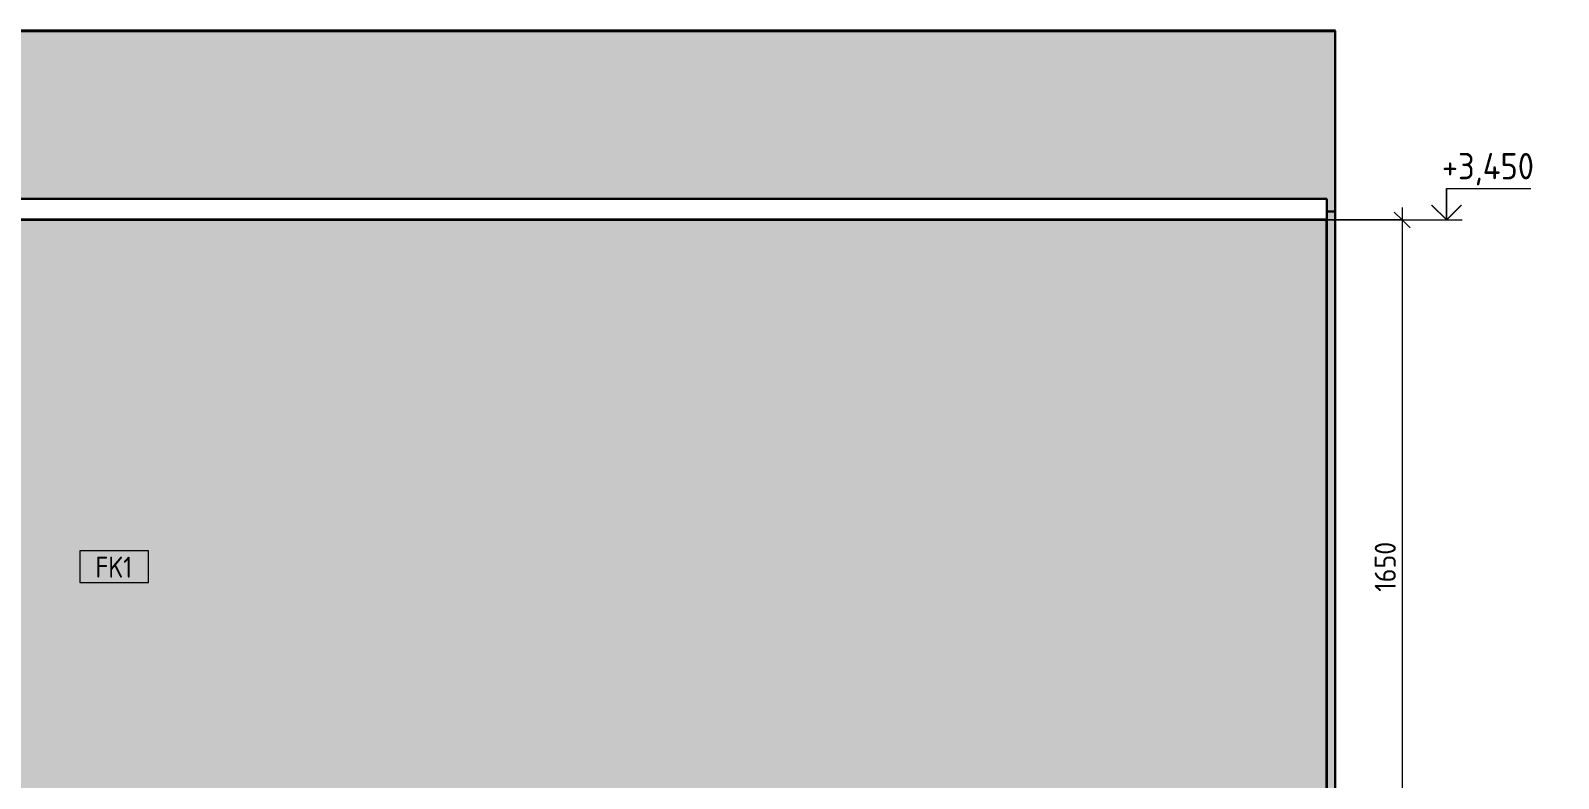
# Model space of a CAD drawing. Header units: millimetres. Extents: x 91786 to 132940, y -1987 to 10096.
# Drawn here: x 105604 to 109237, y 2122 to 3900 of the extents above; entities that cross this region are included whole.
import ezdxf

# ---------------------------------------------------------------- set-up
doc = ezdxf.new("R2010")
doc.units = ezdxf.units.MM
for name, color, linetype, lineweight in [('A-ANNO-DIMS', 7, 'Continuous', 9), ('A-ANNO-DIMS-25', 7, 'Continuous', 9), ('A-WALL-IDEN', 7, 'Continuous', 9), ('A-WALL-PATT', 7, 'Continuous', 9), ('G-ANNO-DIMS', 7, 'Continuous', 9), ('G-ANNO-DIMS-1', 7, 'Continuous', 20), ('I-WALL', 7, 'Continuous', 9)]:
    doc.layers.add(name, color=color, linetype=linetype, lineweight=lineweight)
for name, color, linetype, lineweight, true_color in [('A-CLNG-FNSH-1', 7, 'Continuous', 30, 0x3c3c3c), ('A-FLOR-1', 7, 'Continuous', 9, 0x787878), ('A-FLOR-FNSH-1', 7, 'Continuous', 40, 0x3c3c3c), ('A-WALL-4', 7, 'Continuous', 30, 0x3c3c3c), ('A-WALL-FNSH-2', 7, 'Continuous', 30, 0x3c3c3c), ('I-WALL-1', 7, 'Continuous', 9, 0x787878)]:
    doc.layers.add(name, color=color, linetype=linetype, lineweight=lineweight, true_color=true_color)
doc.styles.add('GOST Common_2', font='GOST_Common.ttf', dxfattribs={"width": 0.9, "height": 50})
doc.styles.add('ISOCPEUR_1', font='isocpeur.ttf', dxfattribs={"width": 0.9, "height": 62.5})
doc.styles.add('ISOCPEUR_2', font='isocpeur.ttf', dxfattribs={"width": 0.9, "height": 50})
doc.dimstyles.new('ISO-2_0_0_9К_Средний_округл2_1', dxfattribs={"dimscale": 304.8, "dimtxt": 49.799059, "dimasz": 0.123031, "dimexe": 0.098425, "dimexo": 0, "dimgap": 0, "dimtad": 1, "dimdec": 0, "dimrnd": 10, "dimzin": 0, "dimdsep": 46, "dimtxsty": 'ISOCPEUR_2', "dimblk1": 'OBLIQUE', "dimblk2": 'OBLIQUE', "dimsah": 1, "dimcen": 0.09, "dimdle": 0.098425, "dimazin": 0, "dimtfac": 1, "dimtdec": 4, "dimtix": 1, "dimtmove": 0, "dimatfit": 3, "dimfxl": 1, "dimtvp": 1, "dimtolj": 1, "dimtzin": 0, "dimarcsym": 2})

# ---------------------------------------------------------------- blocks, each defined once
blk = doc.blocks.new('Высотные отметки - Стрелка_Верх-17668718-Развертка 1_66-1')
at = {"layer": 'G-ANNO-DIMS'}
for p, q in [((101344.4, 3525), (101544.4, 3525)), ((101344.4, 3450), (101344.4, 3525)), ((101306.5, 3450), (101381.5, 3450))]:
    blk.add_line(p, q, dxfattribs=at)
at = {"layer": 'G-ANNO-DIMS-1'}
for q in [(101309, 3485.4), (101379.7, 3485.4)]:
    blk.add_line((101344.4, 3450), q, dxfattribs=at)
blk = doc.blocks.new('DIMBLOCK3-Развертка 1_66-1')
at = {"layer": 'A-ANNO-DIMS-25', "lineweight": 20}
for p, q in [((108865.9, 3450), (108847.1, 3468.8)), ((108865.9, 3450), (108884.6, 3431.2)), ((108865.9, 1800), (108847.1, 1818.8)), ((108865.9, 1800), (108884.6, 1781.2))]:
    blk.add_line(p, q, dxfattribs=at)
at = {"layer": 'A-ANNO-DIMS-25'}
for p, q in [((108865.9, 3480), (108865.9, 1800)), ((108685.5, 3450), (108895.9, 3450)), ((108865.9, 3450), (108685.5, 3450)), ((108686.5, 1800), (108895.9, 1800)), ((108865.9, 1800), (108686.5, 1800))]:
    blk.add_line(p, q, dxfattribs=at)
at = {"layer": 'A-ANNO-DIMS-25', "color": 0, "insert": (108800.6, 2566.1), "char_height": 50, "width": 141.353, "attachment_point": 1, "rotation": 90, "line_spacing_factor": 1.149209, "style": 'ISOCPEUR_2'}
blk.add_mtext('1650', dxfattribs=at)
blk = doc.blocks.new('_Oblique')
at = {"color": 0, "linetype": 'ByBlock', "lineweight": -2}
blk.add_line((-0.5, -0.5), (0.5, 0.5), dxfattribs=at)
blk = doc.blocks.new('М_стена_0001 - Типоразмер_без рамки-25382661-Развертка 1_66-1')
at = {"layer": 'A-WALL-IDEN'}
for p, q in [((97766.4, 2863.1), (97603.2, 2863.1)), ((97603.2, 2863.1), (97603.2, 2788.1)), ((97766.4, 2788.1), (97766.4, 2863.1)), ((97603.2, 2788.1), (97766.4, 2788.1))]:
    blk.add_line(p, q, dxfattribs=at)

msp = doc.modelspace()

# ---------------------------------------------------------------- hatches: boundary and pattern name
at = {"layer": 'A-FLOR-1'}
h = msp.add_hatch(dxfattribs=at)
h.set_pattern_fill('FP_7', color=256, style=0, pattern_type=2)
h.set_pattern_definition([(45, (7607.816, 0), (-14.25598, 14.25598), []), (45, (7622.072, 0), (-14.25598, 14.25598), [25.202, -5.04, 0.8382, -4.202])])
h.paths.add_polyline_path([(108706.5, 3900), (108707, 3900), (108707, 3900.3), (101916.3, 3900.3), (101916.5, 3900), (108456.5, 3900)])
at = {"layer": 'A-WALL-PATT'}
msp.add_hatch(color=256, dxfattribs=at).paths.add_polyline_path([(108674, 1800), (108685.5, 1800), (108685.5, 3450), (101937.5, 3450), (101937.5, 1800), (101949, 1800), (101949, 1806), (108674, 1806)])
at = {"layer": 'I-WALL'}
msp.add_hatch(color=256, dxfattribs=at).paths.add_polyline_path([(108706.5, 3470), (108706.5, 3900), (101916.5, 3900), (101916.5, 3470), (101936.5, 3470), (101936.5, 3500), (108686.5, 3500), (108686.5, 3470)])
at = {"layer": 'I-WALL-1'}
h = msp.add_hatch(dxfattribs=at)
h.set_pattern_fill('FP_6', color=256, style=0, pattern_type=2)
h.set_pattern_definition([(45, (7607.816, 0), (-8.8388348, 8.8388348), [])])
h.paths.add_polyline_path([(108707, -0.1), (108707, 264.8), (108706.5, 264.7), (108706.5, -0.1)])
h.paths.add_polyline_path([(108707, 281.5), (108707, 3900), (108706.5, 3900), (108706.5, 283.7)])
h = msp.add_hatch(dxfattribs=at)
h.set_pattern_fill('FP_8', color=256, style=0, pattern_type=2)
h.set_pattern_definition([(0, (7607.816, 0), (30.48, 7.62), [2.515, -20.345, 2.515, -20.345, -121.92]), (0, (7607.816, 0), (30.48, 7.62), [-45.72, 2.515, -43.205, 2.515, -20.345, -53.34]), (0, (7607.816, 0), (30.48, 7.62), [-114.3, 2.515, -12.725, 2.515, -35.585]), (120, (7619.246, 3.81), (-21.8391136, 22.5864543), [2.515, -20.345, 2.515, -20.345, -121.92]), (120, (7619.246, 3.81), (-21.8391136, 22.5864543), [-45.72, 2.515, -43.205, 2.515, -20.345, -53.34]), (120, (7619.246, 3.81), (-21.8391136, 22.5864543), [-114.3, 2.515, -12.725, 2.515, -35.585]), (240, (7623.056, 19.05), (-8.6408864, -30.2064543), [2.515, -20.345, 2.515, -20.345, -121.92]), (240, (7623.056, 19.05), (-8.6408864, -30.2064543), [-45.72, 2.515, -43.205, 2.515, -20.345, -53.34]), (240, (7623.056, 19.05), (-8.6408864, -30.2064543), [-114.3, 2.515, -12.725, 2.515, -35.585])])
h.paths.add_polyline_path([(108706.5, 0), (108706.5, 264.8), (108686.5, 264.7), (108686.5, 0)])
h.paths.add_polyline_path([(108706.5, 283.7), (108706.5, 3470), (108686.5, 3470), (108686.5, 358.2)])

# ---------------------------------------------------------------- linework, layer by layer
at = {"layer": 'A-CLNG-FNSH-1'}
for p, q in [((108686.5, 3500), (101936.5, 3500)), ((108686.5, 3450), (108686.5, 3500)), ((108686.5, 3451), (101936.5, 3451)), ((101937.5, 3450), (108685.5, 3450))]:
    msp.add_line(p, q, dxfattribs=at)
at = {"layer": 'A-FLOR-FNSH-1'}
msp.add_line((101916.3, 3900), (108707, 3900), dxfattribs=at)
at = {"layer": 'A-WALL-4'}
for p, q in [((108706.5, 3900), (108706.5, 283.7)), ((108706.5, 3470), (108686.5, 3470)), ((108706.5, 283.7), (108706.5, 3470))]:
    msp.add_line(p, q, dxfattribs=at)
at = {"layer": 'A-WALL-FNSH-2'}
for p, q in [((108686.5, 3450), (108685.5, 3450)), ((108685.5, 3450), (108685.5, 1800)), ((108686.5, 358.2), (108686.5, 3450))]:
    msp.add_line(p, q, dxfattribs=at)
at = {"layer": 'G-ANNO-DIMS'}
for p, q in [((108629.6, 3450), (108834.3, 3450)), ((108631.6, 3450), (108867.8, 3450)), ((108834.3, 3450), (108970.8, 3450)), ((108867.8, 3450), (108971.7, 3450))]:
    msp.add_line(p, q, dxfattribs=at)

# ---------------------------------------------------------------- block references
at = {"layer": 'A-WALL-IDEN'}
msp.add_blockref('М_стена_0001 - Типоразмер_без рамки-25382661-Развертка 1_66-1', (8118.7, -200), dxfattribs=at)
at = {"layer": 'G-ANNO-DIMS'}
msp.add_blockref('Высотные отметки - Стрелка_Верх-17668718-Развертка 1_66-1', (7626.5, 0), dxfattribs=at)

# ---------------------------------------------------------------- texts
at = {"layer": 'A-WALL-IDEN', "insert": (105758.6, 2649.5), "char_height": 50, "width": 111.835, "attachment_point": 1, "style": 'GOST Common_2'}
msp.add_mtext('FK1', dxfattribs=at)

# ---------------------------------------------------------------- dimensions: what is measured, and where the dimension line sits
at = {"layer": 'A-ANNO-DIMS'}
dim = msp.add_linear_dim(base=(108865.9, 1800), p1=(108685.5, 3450), p2=(108686.5, 1800), angle=90, dimstyle='ISO-2_0_0_9К_Средний_округл2_1', override={"dimpost": '<>', "dimfxl": 1650.000303}, dxfattribs=at)
dim.commit()
dim.dimension.update_dxf_attribs({"geometry": 'DIMBLOCK3-Развертка 1_66-1', "text_midpoint": (108840.9, 2625)})

# ---------------------------------------------------------------- next in the draw order: texts
at = {"layer": 'G-ANNO-DIMS', "insert": (108959.4, 3609.2), "char_height": 62.5, "width": 261.428, "attachment_point": 1, "line_spacing_factor": 1.149209, "style": 'ISOCPEUR_1', "bg_fill": 3, "box_fill_scale": 1.25, "bg_fill_color": 256, "bg_fill_true_color": 13158600, "bg_fill_transparency": 0}
msp.add_mtext('+3,450', dxfattribs=at)

# ---------------------------------------------------------------- next in the draw order: block references
at = {"layer": 'G-ANNO-DIMS'}
msp.add_blockref('Высотные отметки - Стрелка_Верх-17668718-Развертка 1_66-1', (7627.3, 0), dxfattribs=at)

# ---------------------------------------------------------------- next in the draw order: texts
at = {"layer": 'G-ANNO-DIMS', "insert": (108960.3, 3609.2), "char_height": 62.5, "width": 261.428, "attachment_point": 1, "line_spacing_factor": 1.149209, "style": 'ISOCPEUR_1', "bg_fill": 3, "box_fill_scale": 1.25, "bg_fill_color": 256, "bg_fill_true_color": 13158600, "bg_fill_transparency": 0}
msp.add_mtext('+3,450', dxfattribs=at)

doc.saveas('drawing.dxf')
